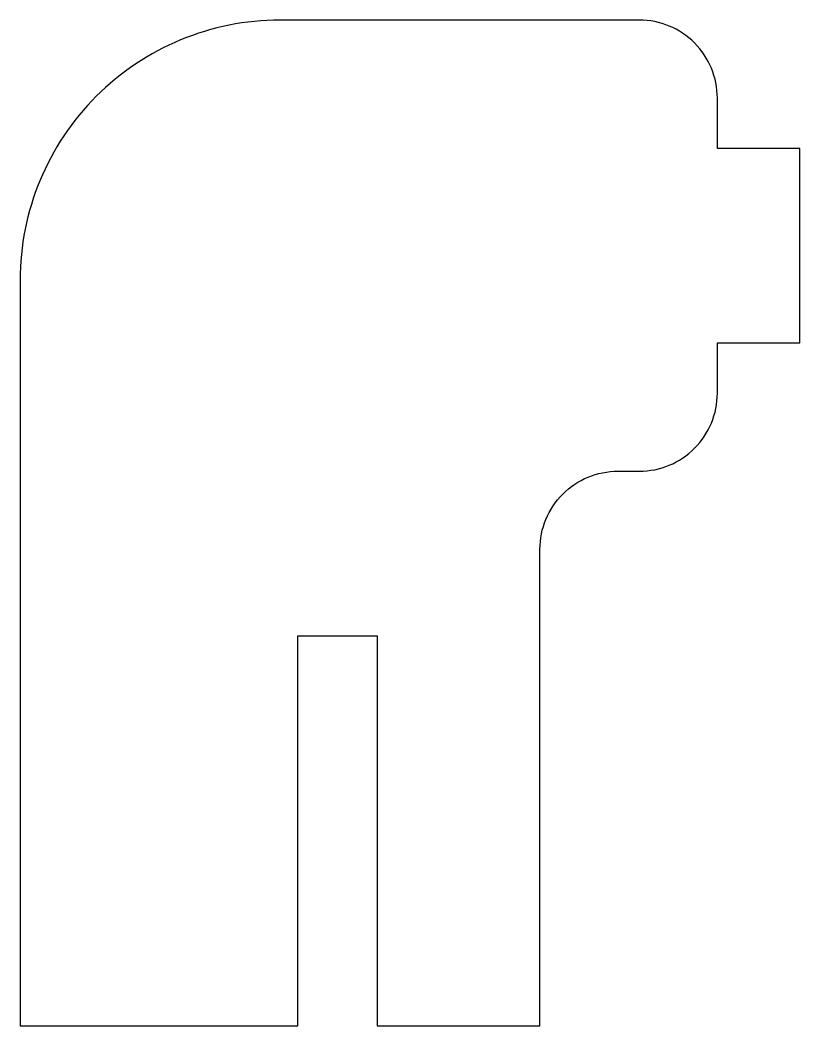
# Model space of a CAD drawing. Header units: millimetres. Extents: x -60 to -30, y -133.2 to -94.5.
import ezdxf

# ---------------------------------------------------------------- set-up
doc = ezdxf.new("R2010")
doc.units = ezdxf.units.MM
doc.layers.get('0').update_dxf_attribs({"linetype": 'CONTINUOUS'})

msp = doc.modelspace()

# ---------------------------------------------------------------- linework, layer by layer
msp.add_lwpolyline([(-60, -133.176), (-49.315, -133.176), (-49.315, -118.176), (-46.26, -118.176), (-46.26, -133.176), (-40, -133.176), (-40, -114.848, -0.414214), (-37, -111.848), (-36.175, -111.848, 0.414214), (-33.175, -108.848), (-33.175, -106.908), (-30, -106.908), (-30, -99.445), (-33.175, -99.445), (-33.175, -97.505, 0.414214), (-36.175, -94.505), (-50, -94.505, 0.414214), (-60, -104.505)], format="xyb", close=True)

doc.saveas('drawing.dxf')
